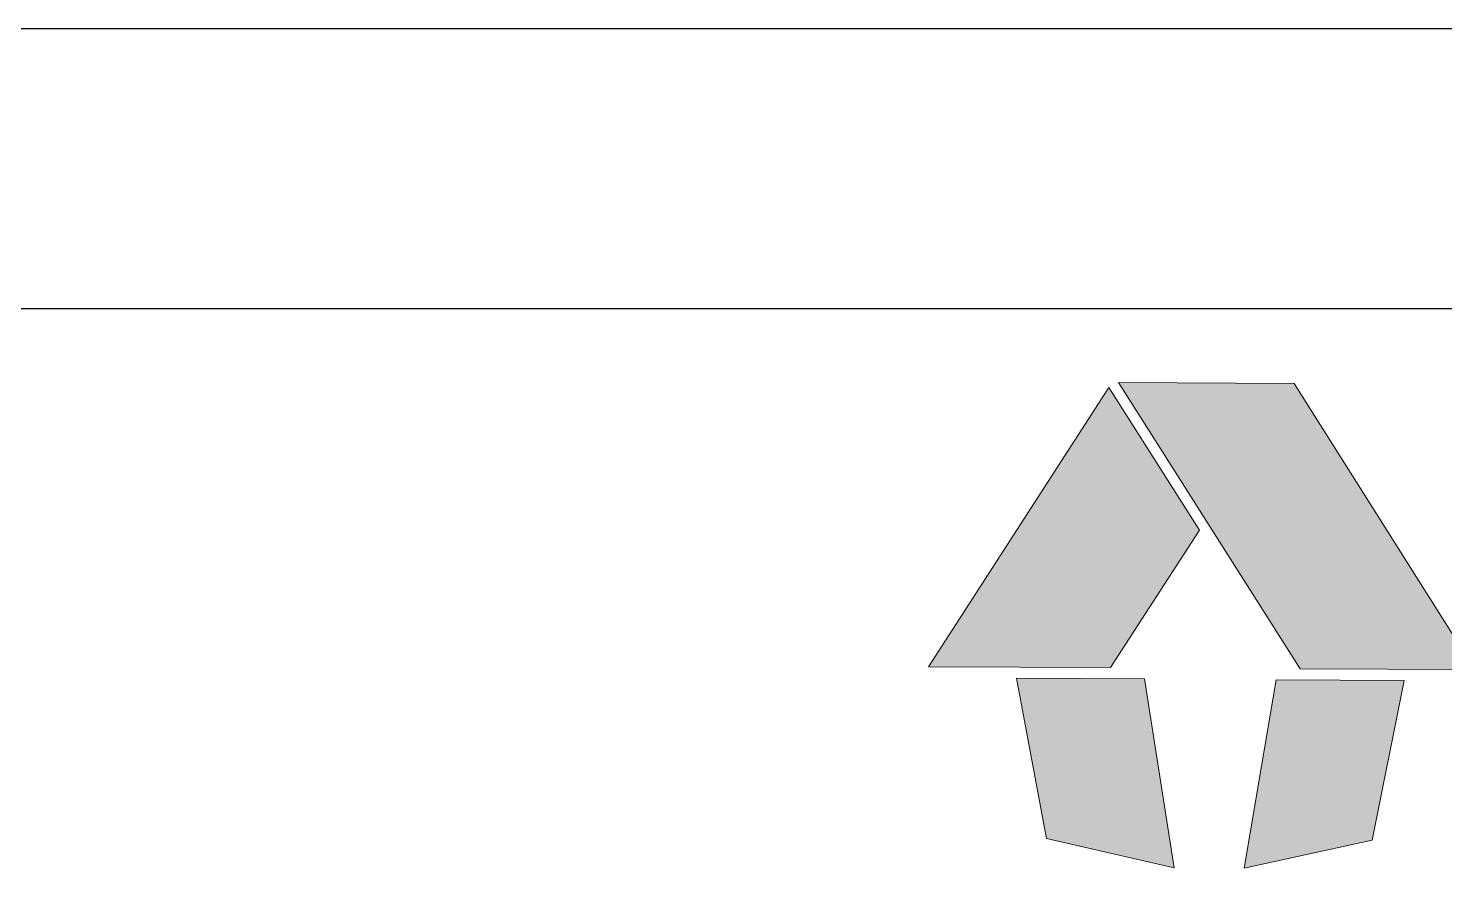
# Model space of a CAD drawing. Extents: x -1 to 121, y -1 to 86.
# Drawn here: x 106.718 to 109.288, y 12.229 to 13.788 of the extents above; entities that cross this region are included whole.
import ezdxf
from ezdxf.enums import TextEntityAlignment as Align

# ---------------------------------------------------------------- set-up
doc = ezdxf.new("R2010")
doc.units = 0
doc.header["$MEASUREMENT"] = 0
doc.layers.get('0').update_dxf_attribs({"linetype": 'CONTINUOUS'})
for name, color, linetype in [('ARQ_CAR', 7, 'CONTINUOUS'), ('ARQ_CAR-TXT', 7, 'CONTINUOUS'), ('ARQ_TXT-2', 2, 'CONTINUOUS'), ('ARQ_TXT-4', 4, 'CONTINUOUS'), ('ARQ_VISTA 0', 251, 'CONTINUOUS'), ('Layer 1', 7, 'CONTINUOUS')]:
    doc.layers.add(name, color=color, linetype=linetype)
doc.styles.add('01-MILLEU', font='GOTHIC.TTF')

# ---------------------------------------------------------------- blocks, each defined once
blk = doc.blocks.new('METROCASA')
at = {"layer": 'Layer 1', "true_color": 0xed1c24}
h = blk.add_hatch(color=240, dxfattribs=at)
h.dxf.hatch_style = 2
h.paths.add_polyline_path([(-1.287, 0.857), (-1.016, -0.588), (0.134, -0.851), (-0.134, 0.851)])
h.paths.add_polyline_path([(2.844, 0.935), (1.216, 3.515), (-0.367, 3.523), (1.271, 0.943)])
h.paths.add_polyline_path([(-2.081, 0.961), (-0.439, 0.953), (0.362, 2.192), (-0.455, 3.478)])
h.paths.add_polyline_path([(0.766, -0.854), (1.92, -0.603), (2.206, 0.838), (1.054, 0.844)])
at = {"layer": 'Layer 1', "lineweight": 0}
for points in [[(-2.081, 0.961), (-0.439, 0.953), (0.362, 2.192), (-0.455, 3.478), (-2.081, 0.961)], [(2.844, 0.935), (1.216, 3.515), (-0.367, 3.523), (1.271, 0.943), (2.844, 0.935)], [(-1.287, 0.857), (-1.016, -0.588), (0.134, -0.851), (-0.134, 0.851), (-1.287, 0.857)], [(0.766, -0.854), (1.92, -0.603), (2.206, 0.838), (1.054, 0.844), (0.766, -0.854)]]:
    blk.add_lwpolyline(points, dxfattribs=at)
blk = doc.blocks.new('SELO METROCASA - EXECUTIVO')
at = {"color": 5, "linetype": 'Continuous'}
blk.add_line((-175, 125.05), (-5, 125.05), dxfattribs=at)
at = {"layer": 'ARQ_CAR', "color": 5}
blk.add_lwpolyline([(-175, 0), (-175, 120), (0, 120), (0, 0)], close=True, dxfattribs=at)
at = {"xscale": 2, "yscale": 2, "zscale": 2}
blk.add_blockref('METROCASA', (-92.23, 111.62), dxfattribs=at)
at = {"layer": 'ARQ_CAR-TXT', "color": 4, "style": '01-MILLEU'}
blk.add_attdef('ASSUNTO.DO.PROJETO', (-163.54, 18.209), '', height=3.691, dxfattribs=at)
at = {"layer": 'ARQ_TXT-2', "style": '01-MILLEU'}
for tag, p, height in [('DESCRIÇÃO.DA.REVISÃO_0', (-131.24, 156.487), 2), ('MC_XXX-XX', (-33.9, 82.8), 1.5), ('RESPONSÁVEL', (-34, 73.46), 1.5), ('COORDENADOR', (-34, 63.46), 1.5), ('XXX-XX', (-33.9, 51.2), 3.65), ('DISCIPLINA', (-33.9, 41.2), 3.65), ('OBRA', (-164.009, 39.314), 3), ('ENDEREÇO', (-164.009, 34.814), 3), ('ESCALA', (-155.509, 2.7), 2)]:
    blk.add_attdef(tag, p, '', height=height, dxfattribs=at)
for tag, p in [('N_REV0', (-169.738, 157.544)), ('R_DES', (-155.836, 157.487)), ('DATA_0', (-140.164, 157.487))]:
    blk.add_attdef(tag, text='', height=2, dxfattribs=at).set_placement(p, align=Align.MIDDLE_CENTER)
blk.add_attdef('DCP', text='', height=3.237, dxfattribs=at).set_placement((-23.618, 17.177), align=Align.MIDDLE_LEFT)
blk.add_attdef('DES', text='', height=2.988, dxfattribs=at).set_placement((-19.841, 12.193), align=Align.MIDDLE)
at = {"layer": 'ARQ_TXT-4', "style": '01-MILLEU'}
blk.add_attdef('CLIENTE', (-164.509, 45.797), '', height=5, dxfattribs=at)
at = {"layer": 'ARQ_VISTA 0', "style": '01-MILLEU'}
blk.add_attdef('LOGO', (-164.509, 77.383), '', height=5, dxfattribs=at)

msp = doc.modelspace()

# ---------------------------------------------------------------- block references
at = {"xscale": 0.1006544394922334, "yscale": 0.1006544394922334, "zscale": 0.1006544394922334}
msp.add_blockref('SELO METROCASA - EXECUTIVO', (118.0536, 1.201), dxfattribs=at)

doc.saveas('drawing.dxf')
